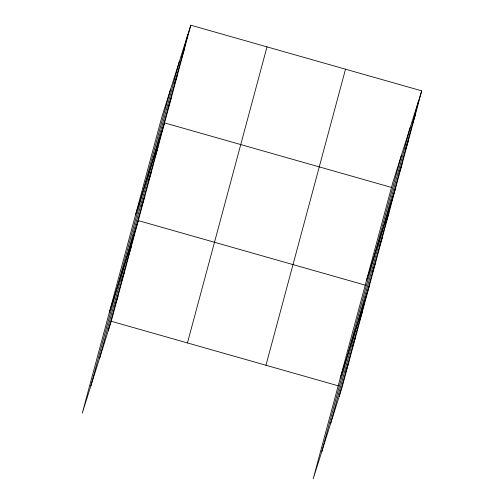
<?xml version="1.0" encoding="UTF-8"?>
<svg xmlns="http://www.w3.org/2000/svg" width="504" height="504" viewBox="0 0 504 504"><rect width="100%" height="100%" fill="white"/><g stroke="black" fill="none" stroke-linecap="round" stroke-linejoin="round"><path stroke-width="0.76" d="M90.84 385.963L170.396 89.901M99.666 357.972L179.222 61.904M108.234 330.8L187.79 34.738M190.796 25.2L161.828 117.067L82.272 413.135L111.239 321.262L190.796 25.2L421.728 90.865L342.172 386.933L313.204 478.8L392.761 182.738L421.728 90.865M187.444 342.934L267 46.872M265.961 365.261L345.517 69.199M321.772 451.628L401.329 155.566M330.599 423.637L410.155 127.575M339.161 396.472L418.717 100.403M181.226 59.163L184.231 49.625M174.661 83.588L177.666 74.05M168.097 108.013L171.108 98.475M135.576 214.767L164.543 122.9L391.74 187.507M154.974 156.864L157.979 147.326M148.409 181.289L151.414 171.751M141.845 205.714L144.85 196.176M109.324 312.467L138.285 220.601L365.482 285.207M128.52 255.308L131.525 245.769M121.754 280.47L124.765 270.932M114.994 305.638L117.999 296.1M412.159 124.828L415.164 115.29M405.594 149.253L408.599 139.715M399.029 173.678L402.034 164.147M366.509 280.438L395.476 188.572M385.9 222.535L388.912 212.997M379.342 246.96L382.347 237.422M372.777 271.385L375.782 261.847M340.257 378.139L369.218 286.272M359.453 320.972L362.458 311.434M352.687 346.141L355.698 336.603M345.927 371.303L348.932 361.765M111.239 321.262L338.436 385.869"/></g></svg>
